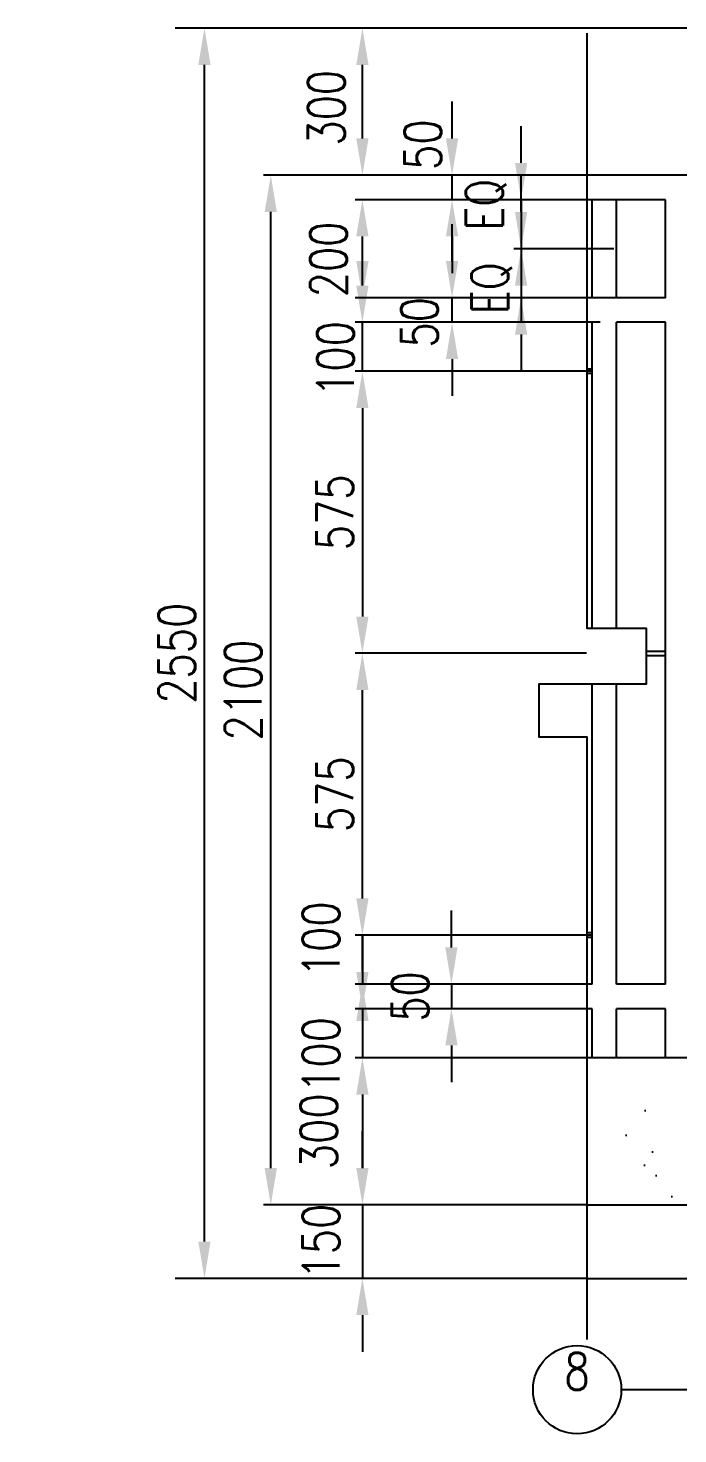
# Model space of a CAD drawing. Extents: x 17901 to 57070, y -1049 to 3900.
# Drawn here: x 17901 to 19226, y -256 to 2611 of the extents above; entities that cross this region are included whole.
import ezdxf
from ezdxf.enums import TextEntityAlignment as Align

# ---------------------------------------------------------------- set-up
doc = ezdxf.new("R2010")
doc.units = 0
doc.header["$PDMODE"] = 3
doc.header["$PDSIZE"] = -1
doc.layers.get('0').update_dxf_attribs({"linetype": 'CONTINUOUS'})
doc.layers.get('DEFPOINTS').update_dxf_attribs({"linetype": 'CONTINUOUS'})
doc.layers.add('0-DIM', color=8, linetype='CONTINUOUS')
doc.layers.add('0-TEXT', color=7, linetype='CONTINUOUS')
doc.styles.add('ROMANS', font='romans.shx', dxfattribs={"width": 0.8})
doc.styles.get("Standard").update_dxf_attribs({"font": 'romans.shx', "width": 0.8})
doc.dimstyles.new('CALL', dxfattribs={"dimscale": 30, "dimtxt": 2.5, "dimasz": 2.5, "dimexe": 0.5, "dimexo": 2.5, "dimtad": 0, "dimdec": 0, "dimtxsty": 'STANDARD', "dimcen": 2.5, "dimclrd": 256, "dimclre": 256, "dimclrt": 7, "dimazin": 3, "dimtfac": 1, "dimtdec": 0, "dimtmove": 0, "dimatfit": 3, "dimtolj": 1, "dimtzin": 0})
doc.dimstyles.get("Standard").update_dxf_attribs({"dimscale": 30, "dimtxt": 2.5, "dimasz": 2.5, "dimexe": 0.5, "dimexo": 2.5, "dimtad": 1, "dimdec": 0, "dimtxsty": 'STANDARD', "dimcen": 2.5, "dimclrd": 256, "dimclre": 256, "dimclrt": 7, "dimazin": 3, "dimtfac": 1, "dimtdec": 0, "dimtmove": 0, "dimatfit": 3, "dimtolj": 1, "dimtzin": 0})

# ---------------------------------------------------------------- blocks, each defined once
blk = doc.blocks.new('*D13')
at = {"linetype": 'BYBLOCK'}
for p, q in [((19276.3, 2611.3), (18200.6, 2611.3)), ((18260.6, 136.3), (18260.6, 2536.3)), ((19039.9, 61.3), (18200.6, 61.3))]:
    blk.add_line(p, q, dxfattribs=at)
for points in [[(18248.1, 2536.3), (18273.1, 2536.3), (18260.6, 2611.3)], [(18248.1, 136.3), (18273.1, 136.3), (18260.6, 61.3)]]:
    blk.add_solid(points, dxfattribs=at)
at = {"layer": 'DEFPOINTS', "color": 0, "linetype": 'BYBLOCK'}
for p in [(18260.6, 2611.3), (19351.3, 2611.3), (19114.9, 61.3)]:
    blk.add_point(p, dxfattribs=at)
at = {"color": 7, "linetype": 'BYBLOCK', "insert": (18204.3, 1336.3), "char_height": 75, "attachment_point": 5, "rotation": 90}
blk.add_mtext('\\A1;2550', dxfattribs=at)
blk = doc.blocks.new('*D21')
at = {"linetype": 'BYBLOCK'}
for p, q in [((19276.3, 2611.3), (18567.8, 2611.3)), ((18582.8, 2386.3), (18582.8, 2536.3)), ((19039.9, 2311.3), (18567.8, 2311.3))]:
    blk.add_line(p, q, dxfattribs=at)
for points in [[(18570.3, 2536.3), (18595.3, 2536.3), (18582.8, 2611.3)], [(18570.3, 2386.3), (18595.3, 2386.3), (18582.8, 2311.3)]]:
    blk.add_solid(points, dxfattribs=at)
at = {"layer": 'DEFPOINTS', "color": 0, "linetype": 'BYBLOCK'}
for p in [(18582.8, 2611.3), (19351.3, 2611.3), (19114.9, 2311.3)]:
    blk.add_point(p, dxfattribs=at)
at = {"color": 7, "linetype": 'BYBLOCK', "insert": (18509.3, 2448.8), "char_height": 75, "attachment_point": 5, "rotation": 90}
blk.add_mtext('\\A1;300', dxfattribs=at)
blk = doc.blocks.new('*D15')
at = {"linetype": 'BYBLOCK'}
for p, q in [((18144.1, 2086.3), (18144.1, 2161.3)), ((18628.9, 2011.3), (18129.1, 2011.3)), ((18144.1, 1911.3), (18144.1, 2011.3)), ((18144.1, 1911.3), (18144.1, 2011.3)), ((18535.9, 1911.3), (18129.1, 1911.3)), ((18144.1, 1836.3), (18144.1, 1761.3))]:
    blk.add_line(p, q, dxfattribs=at)
for points in [[(18131.6, 2086.3), (18156.6, 2086.3), (18144.1, 2011.3)], [(18131.6, 1836.3), (18156.6, 1836.3), (18144.1, 1911.3)]]:
    blk.add_solid(points, dxfattribs=at)
at = {"layer": 'DEFPOINTS', "color": 0, "linetype": 'BYBLOCK'}
for p in [(18144.1, 2011.3), (18703.9, 2011.3), (18610.9, 1911.3)]:
    blk.add_point(p, dxfattribs=at)
at = {"color": 7, "linetype": 'BYBLOCK', "insert": (18089.2, 1936.4), "char_height": 75, "attachment_point": 5, "rotation": 90}
blk.add_mtext('\\A1;100', dxfattribs=at)
blk = doc.blocks.new('*D14')
at = {"linetype": 'BYBLOCK'}
for p, q in [((18610.9, 1911.3), (18129.1, 1911.3)), ((18144.1, 1836.3), (18144.1, 1411.2)), ((18601.2, 1336.2), (18129.1, 1336.2))]:
    blk.add_line(p, q, dxfattribs=at)
for points in [[(18131.6, 1836.3), (18156.6, 1836.3), (18144.1, 1911.3)], [(18131.6, 1411.2), (18156.6, 1411.2), (18144.1, 1336.2)]]:
    blk.add_solid(points, dxfattribs=at)
at = {"layer": 'DEFPOINTS', "color": 0, "linetype": 'BYBLOCK'}
for p in [(18685.9, 1911.3), (18144.1, 1336.2), (18676.2, 1336.2)]:
    blk.add_point(p, dxfattribs=at)
at = {"color": 7, "linetype": 'BYBLOCK', "insert": (18087.9, 1623.7), "char_height": 75, "attachment_point": 5, "rotation": 90}
blk.add_mtext('\\A1;575', dxfattribs=at)
blk = doc.blocks.new('*D18')
at = {"linetype": 'BYBLOCK'}
for p, q in [((18327, 2386.3), (18327, 2461.3)), ((18676.2, 2311.3), (18312, 2311.3)), ((18327, 2261.3), (18327, 2311.3)), ((18327, 2261.3), (18327, 2311.3)), ((18666.8, 2261.3), (18312, 2261.3)), ((18327, 2186.3), (18327, 2111.3))]:
    blk.add_line(p, q, dxfattribs=at)
for points in [[(18314.5, 2386.3), (18339.5, 2386.3), (18327, 2311.3)], [(18314.5, 2186.3), (18339.5, 2186.3), (18327, 2261.3)]]:
    blk.add_solid(points, dxfattribs=at)
at = {"layer": 'DEFPOINTS', "color": 0, "linetype": 'BYBLOCK'}
for p in [(18327, 2311.3), (18751.2, 2311.3), (18741.8, 2261.3)]:
    blk.add_point(p, dxfattribs=at)
at = {"color": 7, "linetype": 'BYBLOCK', "insert": (18267.3, 2373.6), "char_height": 75, "attachment_point": 5, "rotation": 90}
blk.add_mtext('\\A1;50', dxfattribs=at)
blk = doc.blocks.new('*D17')
at = {"linetype": 'BYBLOCK'}
for p, q in [((18676.2, 2261.3), (18129.1, 2261.3)), ((18144.1, 2136.3), (18144.1, 2186.3)), ((18638.4, 2061.3), (18129.1, 2061.3))]:
    blk.add_line(p, q, dxfattribs=at)
for points in [[(18131.6, 2186.3), (18156.6, 2186.3), (18144.1, 2261.3)], [(18131.6, 2136.3), (18156.6, 2136.3), (18144.1, 2061.3)]]:
    blk.add_solid(points, dxfattribs=at)
at = {"layer": 'DEFPOINTS', "color": 0, "linetype": 'BYBLOCK'}
for p in [(18144.1, 2261.3), (18751.2, 2261.3), (18713.4, 2061.3)]:
    blk.add_point(p, dxfattribs=at)
at = {"color": 7, "linetype": 'BYBLOCK', "insert": (18075, 2139.5), "char_height": 75, "attachment_point": 5, "rotation": 90}
blk.add_mtext('\\A1;200', dxfattribs=at)
blk = doc.blocks.new('*D16')
at = {"linetype": 'BYBLOCK'}
for p, q in [((18327, 2136.3), (18327, 2211.3)), ((18638.4, 2061.3), (18312, 2061.3)), ((18327, 2011.3), (18327, 2061.3)), ((18327, 2011.3), (18327, 2061.3)), ((18628.9, 2011.3), (18312, 2011.3)), ((18327, 1936.3), (18327, 1861.3))]:
    blk.add_line(p, q, dxfattribs=at)
for points in [[(18314.5, 2136.3), (18339.5, 2136.3), (18327, 2061.3)], [(18314.5, 1936.3), (18339.5, 1936.3), (18327, 2011.3)]]:
    blk.add_solid(points, dxfattribs=at)
at = {"layer": 'DEFPOINTS', "color": 0, "linetype": 'BYBLOCK'}
for p in [(18327, 2061.3), (18713.4, 2061.3), (18703.9, 2011.3)]:
    blk.add_point(p, dxfattribs=at)
at = {"color": 7, "linetype": 'BYBLOCK', "insert": (18260.4, 2011.3), "char_height": 75, "attachment_point": 5, "rotation": 90}
blk.add_mtext('\\A1;50', dxfattribs=at)
blk = doc.blocks.new('*D19')
at = {"linetype": 'BYBLOCK'}
for p, q in [((18467.8, 2336.3), (18467.8, 2411.3)), ((18676.2, 2261.3), (18452.8, 2261.3)), ((18467.8, 2261.3), (18467.8, 2161.3)), ((18467.8, 2261.3), (18467.8, 2161.3)), ((18582.3, 2161.3), (18452.8, 2161.3)), ((18467.8, 2086.3), (18467.8, 2011.3))]:
    blk.add_line(p, q, dxfattribs=at)
for points in [[(18455.3, 2336.3), (18480.3, 2336.3), (18467.8, 2261.3)], [(18455.3, 2086.3), (18480.3, 2086.3), (18467.8, 2161.3)]]:
    blk.add_solid(points, dxfattribs=at)
at = {"layer": 'DEFPOINTS', "color": 0, "linetype": 'BYBLOCK'}
for p in [(18751.2, 2261.3), (18467.8, 2161.3), (18657.3, 2161.3)]:
    blk.add_point(p, dxfattribs=at)
at = {"color": 7, "linetype": 'BYBLOCK', "insert": (18396.4, 2250.8), "char_height": 75, "attachment_point": 5, "rotation": 90}
blk.add_mtext('\\A1;EQ', dxfattribs=at)
blk = doc.blocks.new('*D20')
at = {"linetype": 'BYBLOCK'}
for p, q in [((18467.8, 2236.3), (18467.8, 2311.3)), ((18657.3, 2161.3), (18452.8, 2161.3)), ((18467.8, 2161.3), (18467.8, 2061.3)), ((18467.8, 2161.3), (18467.8, 2061.3)), ((18667.6, 2061.3), (18452.8, 2061.3)), ((18467.8, 1986.3), (18467.8, 1911.3))]:
    blk.add_line(p, q, dxfattribs=at)
for points in [[(18455.3, 2236.3), (18480.3, 2236.3), (18467.8, 2161.3)], [(18455.3, 1986.3), (18480.3, 1986.3), (18467.8, 2061.3)]]:
    blk.add_solid(points, dxfattribs=at)
at = {"layer": 'DEFPOINTS', "color": 0, "linetype": 'BYBLOCK'}
for p in [(18732.3, 2161.3), (18467.8, 2061.3), (18742.6, 2061.3)]:
    blk.add_point(p, dxfattribs=at)
at = {"color": 7, "linetype": 'BYBLOCK', "insert": (18407.7, 2080.6), "char_height": 75, "attachment_point": 5, "rotation": 90}
blk.add_mtext('\\A1;EQ', dxfattribs=at)
blk = doc.blocks.new('*D35')
at = {"linetype": 'BYBLOCK'}
for p, q in [((18601.2, 1336.2), (18129.1, 1336.2)), ((18144.1, 836.1), (18144.1, 1261.2)), ((18610.9, 761.1), (18129.1, 761.1))]:
    blk.add_line(p, q, dxfattribs=at)
for points in [[(18131.6, 1261.2), (18156.6, 1261.2), (18144.1, 1336.2)], [(18131.6, 836.1), (18156.6, 836.1), (18144.1, 761.1)]]:
    blk.add_solid(points, dxfattribs=at)
at = {"layer": 'DEFPOINTS', "color": 0, "linetype": 'BYBLOCK'}
for p in [(18144.1, 1336.2), (18676.2, 1336.2), (18685.9, 761.1)]:
    blk.add_point(p, dxfattribs=at)
at = {"color": 7, "linetype": 'BYBLOCK', "insert": (18087.9, 1048.7), "char_height": 75, "attachment_point": 5, "rotation": 90}
blk.add_mtext('\\A1;575', dxfattribs=at)
blk = doc.blocks.new('*D36')
at = {"linetype": 'BYBLOCK'}
for p, q in [((18144.1, 836.1), (18144.1, 911.1)), ((18535.9, 761.1), (18129.1, 761.1)), ((18144.1, 761.1), (18144.1, 661.3)), ((18144.1, 761.1), (18144.1, 661.3)), ((18601.2, 661.3), (18129.1, 661.3)), ((18144.1, 586.3), (18144.1, 511.3))]:
    blk.add_line(p, q, dxfattribs=at)
for points in [[(18131.6, 836.1), (18156.6, 836.1), (18144.1, 761.1)], [(18131.6, 586.3), (18156.6, 586.3), (18144.1, 661.3)]]:
    blk.add_solid(points, dxfattribs=at)
at = {"layer": 'DEFPOINTS', "color": 0, "linetype": 'BYBLOCK'}
for p in [(18610.9, 761.1), (18144.1, 661.3), (18676.2, 661.3)]:
    blk.add_point(p, dxfattribs=at)
at = {"color": 7, "linetype": 'BYBLOCK', "insert": (18059.7, 752.8), "char_height": 75, "attachment_point": 5, "rotation": 90}
blk.add_mtext('\\A1;100', dxfattribs=at)
blk = doc.blocks.new('*D37')
at = {"linetype": 'BYBLOCK'}
for p, q in [((18325.7, 736.3), (18325.7, 811.3)), ((18601.2, 661.3), (18310.7, 661.3)), ((18325.7, 661.3), (18325.7, 611.3)), ((18325.7, 661.3), (18325.7, 611.3)), ((18601.2, 611.3), (18310.7, 611.3)), ((18325.7, 536.3), (18325.7, 461.3))]:
    blk.add_line(p, q, dxfattribs=at)
for points in [[(18313.2, 736.3), (18338.2, 736.3), (18325.7, 661.3)], [(18313.2, 536.3), (18338.2, 536.3), (18325.7, 611.3)]]:
    blk.add_solid(points, dxfattribs=at)
at = {"layer": 'DEFPOINTS', "color": 0, "linetype": 'BYBLOCK'}
for p in [(18676.2, 661.3), (18325.7, 611.3), (18676.2, 611.3)]:
    blk.add_point(p, dxfattribs=at)
at = {"color": 7, "linetype": 'BYBLOCK', "insert": (18241.4, 636.3), "char_height": 75, "attachment_point": 5, "rotation": 90}
blk.add_mtext('\\A1;50', dxfattribs=at)
blk = doc.blocks.new('*D38')
at = {"linetype": 'BYBLOCK'}
for p, q in [((18144.1, 686.3), (18144.1, 761.3)), ((18601.2, 611.3), (18129.1, 611.3)), ((18144.1, 611.3), (18144.1, 511.3)), ((18144.1, 611.3), (18144.1, 511.3)), ((18601.2, 511.3), (18129.1, 511.3)), ((18144.1, 436.3), (18144.1, 361.3))]:
    blk.add_line(p, q, dxfattribs=at)
for points in [[(18131.6, 686.3), (18156.6, 686.3), (18144.1, 611.3)], [(18131.6, 436.3), (18156.6, 436.3), (18144.1, 511.3)]]:
    blk.add_solid(points, dxfattribs=at)
at = {"layer": 'DEFPOINTS', "color": 0, "linetype": 'BYBLOCK'}
for p in [(18676.2, 611.3), (18144.1, 511.3), (18676.2, 511.3)]:
    blk.add_point(p, dxfattribs=at)
at = {"color": 7, "linetype": 'BYBLOCK', "insert": (18059.7, 517), "char_height": 75, "attachment_point": 5, "rotation": 90}
blk.add_mtext('\\A1;100', dxfattribs=at)
blk = doc.blocks.new('*D39')
at = {"linetype": 'BYBLOCK'}
for p, q in [((18601.2, 511.3), (18129.1, 511.3)), ((18144.1, 436.3), (18144.1, 286.3)), ((18601.2, 211.3), (18129.1, 211.3))]:
    blk.add_line(p, q, dxfattribs=at)
for points in [[(18131.6, 436.3), (18156.6, 436.3), (18144.1, 511.3)], [(18131.6, 286.3), (18156.6, 286.3), (18144.1, 211.3)]]:
    blk.add_solid(points, dxfattribs=at)
at = {"layer": 'DEFPOINTS', "color": 0, "linetype": 'BYBLOCK'}
for p in [(18676.2, 511.3), (18144.1, 211.3), (18676.2, 211.3)]:
    blk.add_point(p, dxfattribs=at)
at = {"color": 7, "linetype": 'BYBLOCK', "insert": (18055, 361.3), "char_height": 75, "attachment_point": 5, "rotation": 90}
blk.add_mtext('\\A1;300', dxfattribs=at)
blk = doc.blocks.new('*D40')
at = {"linetype": 'BYBLOCK'}
for p, q in [((18144.1, 286.3), (18144.1, 361.3)), ((18601.2, 211.3), (18129.1, 211.3)), ((18144.1, 211.3), (18144.1, 61.3)), ((18144.1, 211.3), (18144.1, 61.3)), ((18601.2, 61.3), (18129.1, 61.3)), ((18144.1, -13.7), (18144.1, -88.7))]:
    blk.add_line(p, q, dxfattribs=at)
for points in [[(18131.6, 286.3), (18156.6, 286.3), (18144.1, 211.3)], [(18131.6, -13.7), (18156.6, -13.7), (18144.1, 61.3)]]:
    blk.add_solid(points, dxfattribs=at)
at = {"layer": 'DEFPOINTS', "color": 0, "linetype": 'BYBLOCK'}
for p in [(18676.2, 211.3), (18144.1, 61.3), (18676.2, 61.3)]:
    blk.add_point(p, dxfattribs=at)
at = {"color": 7, "linetype": 'BYBLOCK', "insert": (18059.7, 136.3), "char_height": 75, "attachment_point": 5, "rotation": 90}
blk.add_mtext('\\A1;150', dxfattribs=at)
blk = doc.blocks.new('*D46')
at = {"linetype": 'BYBLOCK'}
for p, q in [((18601.2, 2311.3), (17942.2, 2311.3)), ((17957.2, 286.3), (17957.2, 2236.3)), ((18601.2, 211.3), (17942.2, 211.3))]:
    blk.add_line(p, q, dxfattribs=at)
for points in [[(17944.7, 2236.3), (17969.7, 2236.3), (17957.2, 2311.3)], [(17944.7, 286.3), (17969.7, 286.3), (17957.2, 211.3)]]:
    blk.add_solid(points, dxfattribs=at)
at = {"layer": 'DEFPOINTS', "color": 0, "linetype": 'BYBLOCK'}
for p in [(17957.2, 2311.3), (18676.2, 2311.3), (18676.2, 211.3)]:
    blk.add_point(p, dxfattribs=at)
at = {"color": 7, "linetype": 'BYBLOCK', "insert": (17900.9, 1261.3), "char_height": 75, "attachment_point": 5, "rotation": 90}
blk.add_mtext('\\A1;2100', dxfattribs=at)

msp = doc.modelspace()

# ---------------------------------------------------------------- hatches: boundary and pattern name
at = {"linetype": 'CONTINUOUS'}
h = msp.add_hatch(dxfattribs=at)
h.set_pattern_fill('AR-SAND', color=2, scale=5, style=0)
h.paths.add_polyline_path([(19351.3, 211.3), (19351.3, 511.3), (19040.7, 511.3), (19040.7, 211.3)])
h.paths.add_polyline_path([(28526.4, 211.3), (28526.4, 511.3), (27851.3, 511.3), (27851.3, 211.3)])

# ---------------------------------------------------------------- linework, layer by layer
for p, q in [((19251.3, 2311.3), (19040.7, 2311.3)), ((19051.3, 2261.3), (19040.7, 2261.3)), ((19051.3, 2061.3), (19051.3, 2261.3)), ((19101.3, 2061.3), (19101.3, 2261.3)), ((19201.3, 2261.3), (19101.3, 2261.3)), ((19201.3, 2061.3), (19201.3, 2261.3)), ((19051.3, 2061.3), (19040.7, 2061.3)), ((19201.3, 2061.3), (19101.3, 2061.3)), ((19051.3, 2011.3), (19040.7, 2011.3)), ((19051.3, 1387.4), (19051.3, 2011.3)), ((19201.3, 2011.3), (19101.3, 2011.3)), ((19101.3, 1387.4), (19101.3, 2011.3)), ((19201.3, 661.3), (19201.3, 2011.3)), ((19051.3, 661.3), (19051.3, 1273.1)), ((19101.3, 661.3), (19101.3, 1273.1)), ((19051.3, 661.3), (19040.7, 661.3)), ((19201.3, 661.3), (19101.3, 661.3)), ((19051.3, 611.3), (19040.7, 611.3)), ((19051.3, 511.3), (19051.3, 611.3)), ((19101.3, 511.3), (19101.3, 611.3)), ((19201.3, 611.3), (19101.3, 611.3)), ((19201.3, 511.3), (19201.3, 611.3)), ((19351.3, 511.3), (19040.7, 511.3))]:
    msp.add_line(p, q)
at = {"color": 2}
for p, q in [((19051.3, 1915.8), (19040.7, 1915.8)), ((19051.3, 1906.8), (19040.7, 1906.8)), ((19161.7, 1340.7), (19201.3, 1340.7)), ((19161.7, 1331.7), (19201.3, 1331.7)), ((19051.3, 765.8), (19040.7, 765.8)), ((19051.3, 756.8), (19040.7, 756.8))]:
    msp.add_line(p, q, dxfattribs=at)
at = {"color": 4}
msp.add_line((19040.7, 211.3), (21601.3, 211.3), dxfattribs=at)
at = {"color": 5}
msp.add_line((19040.7, 61.3), (21601.3, 61.3), dxfattribs=at)
at = {"color": 1}
msp.add_lwpolyline([(19040.7, 2601.1), (19040.7, 1387.4), (19161.7, 1387.4), (19161.7, 1273.1), (18942.8, 1273.1), (18942.8, 1165.5), (19040.7, 1165.5), (19040.7, -63.3)], dxfattribs=at)
at = {"layer": '0-TEXT', "color": 8}
msp.add_circle((19020.8, -165.8), 90, dxfattribs=at)

# ---------------------------------------------------------------- texts
at = {"layer": '0-TEXT', "style": 'ROMANS', "oblique": -180, "text_generation_flag": 4, "width": 0.8}
msp.add_text('8', height=75, rotation=180, dxfattribs=at).set_placement((19020.8, -165.8), align=Align.CENTER)

# ---------------------------------------------------------------- dimensions: what is measured, and where the dimension line sits
at = {"layer": '0-DIM'}
dim = msp.add_linear_dim(base=(18260.6, 2611.3), p1=(19114.9, 61.3), p2=(19351.3, 2611.3), angle=90, dimstyle='STANDARD', override={"dimscale": 30, "dimtxt": 2.5, "dimasz": 2.5, "dimexe": 2, "dimexo": 2.5, "dimgap": 0.625, "dimtad": 1, "dimtih": 0, "dimtoh": 0, "dimdec": 0, "dimzin": 8, "dimcen": 2.5, "dimclrd": 256, "dimclre": 256, "dimclrt": 7, "dimtdec": 0, "dimtofl": 1}, dxfattribs=at)
dim.commit()
dim.dimension.update_dxf_attribs({"geometry": '*D13', "text_midpoint": (18204.3, 1336.3)})
dim = msp.add_linear_dim(base=(18582.8, 2611.3), p1=(19114.9, 2311.3), p2=(19351.3, 2611.3), angle=90, dimstyle='STANDARD', dxfattribs=at)
dim.commit()
dim.dimension.update_dxf_attribs({"geometry": '*D21', "text_midpoint": (18509.3, 2448.8), "dimtype": 160})
for base, p1, p2, dimstyle, picture, middle in [((18765.7, 2311.3), (19180.5, 2261.3), (19189.9, 2311.3), 'STANDARD', '*D18', (18706, 2373.6)), ((18582.8, 2261.3), (19152.1, 2061.3), (19189.9, 2261.3), 'STANDARD', '*D17', (18513.7, 2139.5)), ((18765.7, 2061.3), (19142.6, 2011.3), (19152.1, 2061.3), 'STANDARD', '*D16', (18699.1, 2011.3)), ((18582.8, 2011.3), (19049.6, 1911.3), (19142.6, 2011.3), 'STANDARD', '*D15', (18527.9, 1936.4)), ((18582.8, 661.3), (19049.6, 761.1), (19114.9, 661.3), 'CALL', '*D36', (18498.4, 752.8)), ((18582.8, 511.3), (19114.9, 611.3), (19114.9, 511.3), 'CALL', '*D38', (18498.4, 517))]:
    dim = msp.add_linear_dim(base=base, p1=p1, p2=p2, angle=90, dimstyle=dimstyle, dxfattribs=at)
    dim.commit()
    dim.dimension.update_dxf_attribs({"geometry": picture, "text_midpoint": middle, "dimtype": 160, "insert": (438.7, 0)})
for base, p1, p2, picture, middle in [((18906.5, 2161.3), (19189.9, 2261.3), (19096, 2161.3), '*D19', (18835.1, 2250.8)), ((18906.5, 2061.3), (19171, 2161.3), (19181.3, 2061.3), '*D20', (18846.4, 2080.6))]:
    dim = msp.add_linear_dim(base=base, p1=p1, p2=p2, angle=90, text='EQ', dimstyle='STANDARD', dxfattribs=at)
    dim.commit()
    dim.dimension.update_dxf_attribs({"geometry": picture, "text_midpoint": middle, "dimtype": 160, "insert": (438.7, 0)})
for base, p2, picture, middle in [((18395.9, 2311.3), (19114.9, 2311.3), '*D46', (17900.9, 1261.3)), ((18582.8, 61.3), (19114.9, 61.3), '*D40', (18059.7, 136.3))]:
    dim = msp.add_linear_dim(base=base, p1=(19114.9, 211.3), p2=p2, angle=90, dimstyle='CALL', override={"dimtad": 1}, dxfattribs=at)
    dim.commit()
    dim.dimension.update_dxf_attribs({"geometry": picture, "text_midpoint": middle, "insert": (438.7, 0)})
for base, p1, p2, dimstyle, picture, middle in [((18582.8, 1336.2), (19124.6, 1911.3), (19114.9, 1336.2), 'STANDARD', '*D14', (18087.9, 1623.7)), ((18582.8, 1336.2), (19124.6, 761.1), (19114.9, 1336.2), 'STANDARD', '*D35', (18087.9, 1048.7)), ((18764.4, 611.3), (19114.9, 661.3), (19114.9, 611.3), 'CALL', '*D37', (18241.4, 636.3))]:
    dim = msp.add_linear_dim(base=base, p1=p1, p2=p2, angle=90, dimstyle=dimstyle, dxfattribs=at)
    dim.commit()
    dim.dimension.update_dxf_attribs({"geometry": picture, "text_midpoint": middle, "insert": (438.7, 0)})
dim = msp.add_linear_dim(base=(18582.8, 211.3), p1=(19114.9, 511.3), p2=(19114.9, 211.3), angle=90, dimstyle='CALL', override={"dimtad": 1}, dxfattribs=at)
dim.commit()
dim.dimension.update_dxf_attribs({"geometry": '*D39', "text_midpoint": (18493.7, 361.3), "dimtype": 160, "insert": (438.7, 0)})

# ---------------------------------------------------------------- leaders
msp.add_leader([(19643.1, 342.5), (19305.2, -166.2), (19110.8, -165.8)], dimstyle='CALL', override={"dimtad": 1}, dxfattribs=at)

doc.saveas('drawing.dxf')
